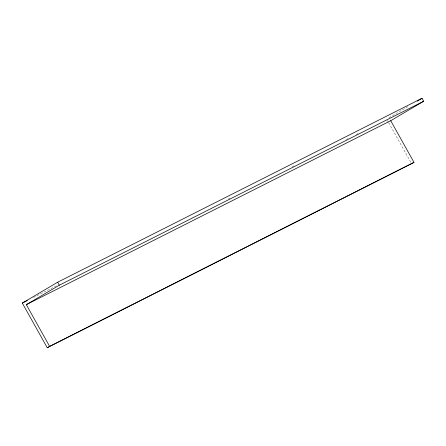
<?xml version="1.0" encoding="UTF-8"?>
<svg xmlns="http://www.w3.org/2000/svg" width="446" height="446" viewBox="0 0 446 446"><rect width="100%" height="100%" fill="white"/><g stroke="black" fill="none" stroke-linecap="round" stroke-linejoin="round"><path stroke-width="0.33" stroke-dasharray="2.23 1.67" d="M389.079 117.711L408.854 106.042M33.495 297.432L56.503 285.814M228.123 199.172L229.985 198.23M292.169 166.837L294.031 165.895M346.269 139.526L348.131 138.583M356.215 134.502L358.082 133.56M387.357 120.331L388.371 122.137M388.706 122.745L410.967 162.573"/><path stroke-width="0.67" d="M414 162.389L47.259 347.735L22.3 303.079L57.651 282.223L422.039 98.265L423.7 101.242L390.707 120.71L26.32 304.668L49.612 346.347L414 162.389L390.707 120.71M26.32 304.668L59.318 285.2L423.7 101.242M417.244 101.091L422.039 98.265M47.259 347.735L49.612 346.347M22.3 303.079L27.273 300.571M57.651 282.223L59.318 285.2"/></g></svg>
